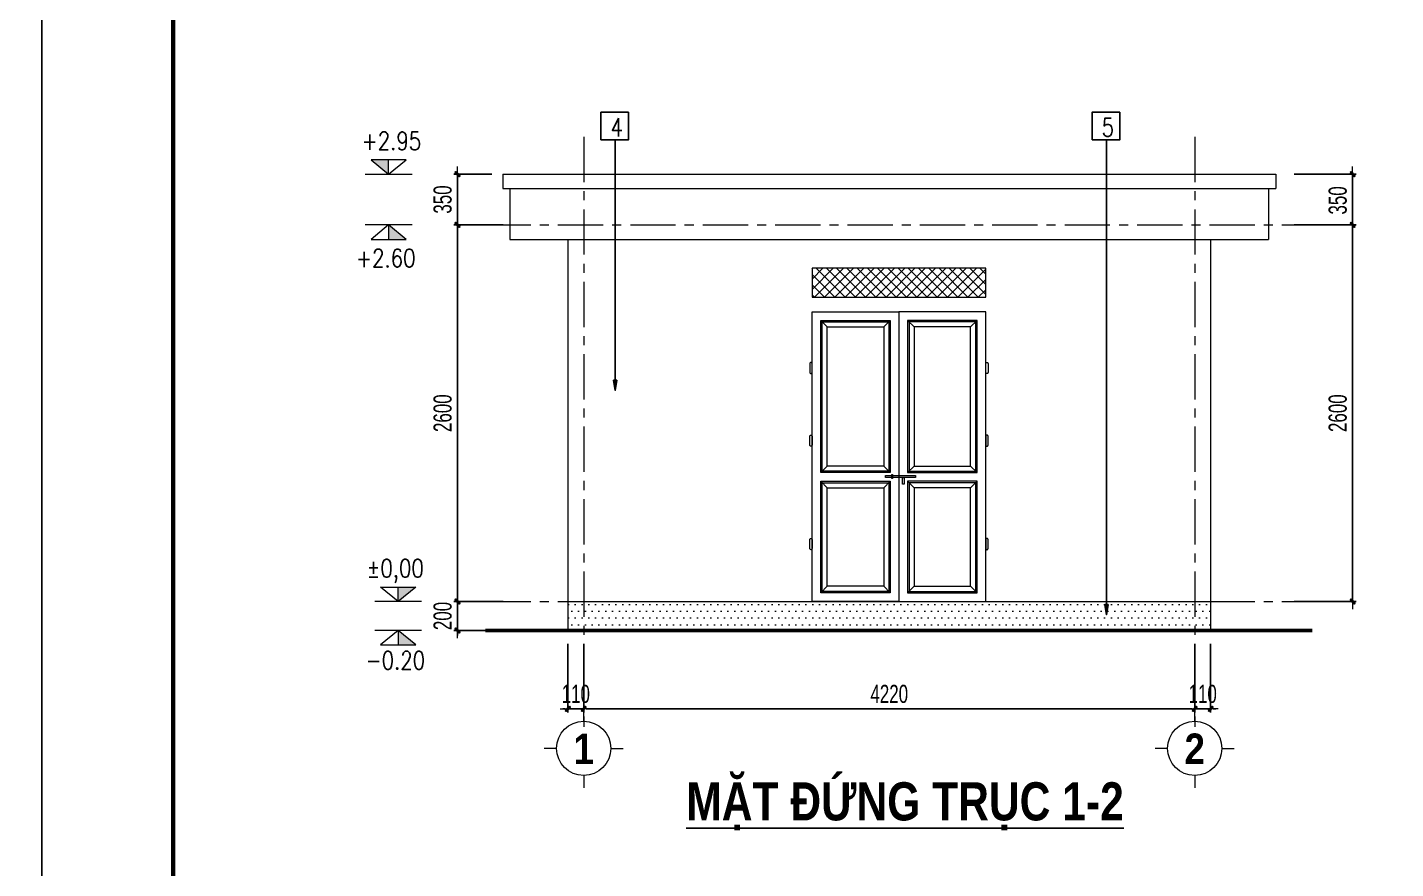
# Model space of a CAD drawing. Header units: millimetres. Extents: x 54880 to 178058, y 52937 to 130733.
# Drawn here: x 146209 to 155660, y 117238 to 123045 of the extents above; entities that cross this region are included whole.
import ezdxf
from ezdxf.enums import TextEntityAlignment as Align

# ---------------------------------------------------------------- set-up
doc = ezdxf.new("R2010")
doc.units = ezdxf.units.MM
doc.header["$LTSCALE"] = 250
doc.header["$MEASUREMENT"] = 0
doc.header["$PDMODE"] = 32
doc.linetypes.add('CENTER', pattern=[2, 1.25, -0.25, 0.25, -0.25])
doc.layers.get('Defpoints').update_dxf_attribs({"color": 1})
for name, color, linetype, lineweight in [('cat1', 30, 'Continuous', 50), ('EG Text2', 7, 'Continuous', 20), ('hatch1', 136, 'Continuous', 9), ('Khungten_LCDI', 7, 'Continuous', 5), ('KICHTHUOC', 8, 'Continuous', 20), ('LC Dim', 8, 'Continuous', 18), ('LC Hatch', 252, 'Continuous', 9), ('LC ISO', 153, 'Continuous', 13), ('LC Net manh', 239, 'Continuous', 5), ('LC Text1', 3, 'Continuous', 20), ('LC Text2', 7, 'Continuous', 25), ('manh2', 155, 'Continuous', 9), ('Text', 7, 'Continuous', 20), ('thay1', 63, 'Continuous', 20), ('TRUC', 251, 'CENTER', 5)]:
    doc.layers.add(name, color=color, linetype=linetype, lineweight=lineweight)
doc.layers.add('v-TEXT', color=7, linetype='Continuous')
doc.styles.add('HOATBIF', font='hoatbif.shx', dxfattribs={"width": 0.7})
doc.styles.add('Khungten', font='', dxfattribs={"width": 0.9, "height": 5000})
doc.styles.add('LC 1', font='')
doc.styles.add('LC3', font='', dxfattribs={"width": 0.8})
doc.styles.add('T1', font='Vnsimli.shx', dxfattribs={"width": 0.8})
doc.styles.add('Title', font='', dxfattribs={"width": 0.8})
doc.styles.get('Khungten').set_extended_font_data('.VnAvantH')
doc.styles.get('LC 1').set_extended_font_data('.VnAvantH', bold=True)
doc.styles.get('LC3').set_extended_font_data('.VnArialH', bold=True)
doc.styles.get('Title').set_extended_font_data('.VnBlackH')
doc.dimstyles.new('1-100(1-50)', dxfattribs={"dimscale": 50, "dimtxt": 2.5, "dimasz": 0.35, "dimexe": 0.5, "dimexo": 0, "dimgap": 0.8, "dimtad": 1, "dimdec": 0, "dimzin": 0, "dimdsep": 46, "dimtxsty": 'HOATBIF', "dimblk1": 'DOT', "dimblk2": 'DOT', "dimsah": 1, "dimcen": -1, "dimdle": 1, "dimclrd": 256, "dimclre": 256, "dimclrt": 4, "dimadec": 3, "dimazin": 2, "dimtfac": 0.333333, "dimtdec": 0, "dimtix": 1, "dimtmove": 2, "dimatfit": 3, "dimldrblk": 'DOT', "dimfxl": 1, "dimtvp": 0.833333, "dimtolj": 1, "dimtzin": 0, "dimarcsym": 0})
doc.dimstyles.new('1-141', dxfattribs={"dimscale": 140, "dimtxt": 2.5, "dimasz": 0.35, "dimexe": 0.5, "dimexo": 0, "dimgap": 0.8, "dimtad": 1, "dimdec": 0, "dimzin": 0, "dimdsep": 46, "dimtxsty": 'HOATBIF', "dimblk1": 'DOT', "dimblk2": 'DOT', "dimsah": 1, "dimcen": -1, "dimdle": 1, "dimclrd": 256, "dimclre": 256, "dimclrt": 4, "dimadec": 3, "dimazin": 2, "dimtfac": 0.333333, "dimtdec": 0, "dimtix": 1, "dimtmove": 2, "dimatfit": 3, "dimldrblk": 'DOT', "dimfxl": 1, "dimtvp": 0.833333, "dimtolj": 1, "dimtzin": 0, "dimarcsym": 0})

# ---------------------------------------------------------------- blocks, each defined once
blk = doc.blocks.new('DOT')
at = {"layer": 'LC Dim'}
blk.add_line((-3, 0), (3, 0), dxfattribs=at)
at = {"layer": 'LC Dim', "color": 4}
blk.add_line((-1, -1), (1, 1), dxfattribs=at)
blk.add_lwpolyline([(0.5, 1), (-1, -0.5), (-0.5, -1), (1, 0.5)], close=True, dxfattribs=at)
blk = doc.blocks.new('*D222')
at = {"layer": 'Defpoints', "color": 0, "transparency": 16777216}
for p in [(150052.1, 118788.9), (154272.1, 118788.9), (154272.1, 118340.9)]:
    blk.add_point(p, dxfattribs=at)
at = {"layer": 'LC Dim', "lineweight": -2, "transparency": 16777216}
for p, q in [((150052.1, 118788.9), (150052.1, 118315.9)), ((154272.1, 118788.9), (154272.1, 118315.9)), ((150069.6, 118340.9), (154254.6, 118340.9))]:
    blk.add_line(p, q, dxfattribs=at)
at = {"layer": 'LC Dim', "lineweight": -2, "transparency": 16777216, "xscale": 17.5, "yscale": 17.5, "zscale": 17.5, "rotation": 180}
blk.add_blockref('DOT', (150052.1, 118340.9), dxfattribs=at)
at = {"layer": 'LC Dim', "lineweight": -2, "transparency": 16777216, "xscale": 17.5, "yscale": 17.5, "zscale": 17.5}
blk.add_blockref('DOT', (154272.1, 118340.9), dxfattribs=at)
at = {"layer": 'LC Dim', "color": 4, "transparency": 16777216, "insert": (152162.1, 118443.4), "char_height": 125, "attachment_point": 5, "style": 'HOATBIF'}
blk.add_mtext('\\A1;4220', dxfattribs=at)
blk = doc.blocks.new('_Dot')
at = {"color": 0, "linetype": 'ByBlock', "lineweight": -2}
blk.add_line((-0.5, 0), (-1, 0), dxfattribs=at)
at = {"color": 0, "linetype": 'ByBlock', "const_width": 0.5}
blk.add_lwpolyline([(-0.25, 0, 1), (0.25, 0, 1)], format="xyb", close=True, dxfattribs=at)
blk = doc.blocks.new('TTRUC')
at = {"layer": 'LC ISO'}
for p, q in [((0, 6.95), (0, 10.13)), ((-6.95, 0), (-10.13, 0)), ((6.95, 0), (10.13, 0)), ((0, -6.95), (0, -10.13))]:
    blk.add_line(p, q, dxfattribs=at)
at = {"layer": 'LC Net manh'}
blk.add_circle((0, 0), 6.95, dxfattribs=at)
blk = doc.blocks.new('*D223')
at = {"layer": 'Defpoints', "color": 0, "transparency": 16777216}
for p in [(149180.1, 119081.9), (149495.6, 119081.9), (149495.6, 118881.9)]:
    blk.add_point(p, dxfattribs=at)
at = {"layer": 'LC Dim', "lineweight": -2, "transparency": 16777216}
for p, q in [((149495.6, 119081.9), (149155.1, 119081.9)), ((149180.1, 119099.4), (149180.1, 119116.9)), ((149180.1, 118881.9), (149180.1, 119081.9)), ((149495.6, 118881.9), (149155.1, 118881.9)), ((149180.1, 118864.4), (149180.1, 118846.9))]:
    blk.add_line(p, q, dxfattribs=at)
at = {"layer": 'LC Dim', "lineweight": -2, "transparency": 16777216, "xscale": 17.5, "yscale": 17.5, "zscale": 17.5}
for p, rotation in [((149180.1, 119081.9), 270), ((149180.1, 118881.9), 90)]:
    blk.add_blockref('DOT', p, dxfattribs=dict(at, rotation=rotation))
at = {"layer": 'LC Dim', "color": 4, "transparency": 16777216, "insert": (149077.6, 118981.9), "char_height": 125, "attachment_point": 5, "rotation": 90, "style": 'HOATBIF'}
blk.add_mtext('\\A1;200', dxfattribs=at)
blk = doc.blocks.new('*D224')
at = {"layer": 'Defpoints', "color": 0, "transparency": 16777216}
for p in [(149180.1, 121681.9), (149495.6, 121681.9), (149495.6, 119081.9)]:
    blk.add_point(p, dxfattribs=at)
at = {"layer": 'LC Dim', "lineweight": -2, "transparency": 16777216}
for p, q in [((149495.6, 121681.9), (149155.1, 121681.9)), ((149180.1, 119099.4), (149180.1, 121664.4)), ((149495.6, 119081.9), (149155.1, 119081.9))]:
    blk.add_line(p, q, dxfattribs=at)
at = {"layer": 'LC Dim', "lineweight": -2, "transparency": 16777216, "xscale": 17.5, "yscale": 17.5, "zscale": 17.5}
for p, rotation in [((149180.1, 121681.9), 90), ((149180.1, 119081.9), 270)]:
    blk.add_blockref('DOT', p, dxfattribs=dict(at, rotation=rotation))
at = {"layer": 'LC Dim', "color": 4, "transparency": 16777216, "insert": (149077.6, 120381.9), "char_height": 125, "attachment_point": 5, "rotation": 90, "style": 'HOATBIF'}
blk.add_mtext('\\A1;2600', dxfattribs=at)
blk = doc.blocks.new('*D233')
at = {"layer": 'Defpoints', "color": 0, "transparency": 16777216}
for p in [(149180.1, 122031.9), (149418.1, 122031.9), (149418.1, 121681.9)]:
    blk.add_point(p, dxfattribs=at)
at = {"layer": 'LC Dim', "lineweight": -2, "transparency": 16777216}
for p, q in [((149418.1, 122031.9), (149155.1, 122031.9)), ((149180.1, 121699.4), (149180.1, 122014.4)), ((149418.1, 121681.9), (149155.1, 121681.9))]:
    blk.add_line(p, q, dxfattribs=at)
at = {"layer": 'LC Dim', "lineweight": -2, "transparency": 16777216, "xscale": 17.5, "yscale": 17.5, "zscale": 17.5}
for p, rotation in [((149180.1, 122031.9), 90), ((149180.1, 121681.9), 270)]:
    blk.add_blockref('DOT', p, dxfattribs=dict(at, rotation=rotation))
at = {"layer": 'LC Dim', "color": 4, "transparency": 16777216, "insert": (149077.6, 121856.9), "char_height": 125, "attachment_point": 5, "rotation": 90, "style": 'HOATBIF'}
blk.add_mtext('\\A1;350', dxfattribs=at)
blk = doc.blocks.new('TIEUDE1')
at = {"layer": 'LC Text2', "color": 7, "style": 'LC 1'}
blk.add_attdef('TIªU§Ò', text='', height=5, dxfattribs=at).set_placement((0, 0), align=Align.BOTTOM_CENTER)
blk.add_attdef('TL', text='', height=3, dxfattribs=at).set_placement((0, -2), align=Align.TOP_CENTER)
blk = doc.blocks.new('*D241')
at = {"layer": 'Defpoints', "color": 0, "transparency": 16777216}
for p in [(149942.1, 118788.9), (150052.1, 118788.9), (150052.1, 118340.9)]:
    blk.add_point(p, dxfattribs=at)
at = {"layer": 'LC Dim', "lineweight": -2, "transparency": 16777216}
for p, q in [((149942.1, 118788.9), (149942.1, 118315.9)), ((150052.1, 118788.9), (150052.1, 118315.9)), ((149924.6, 118340.9), (149907.1, 118340.9)), ((149942.1, 118340.9), (150052.1, 118340.9)), ((150069.6, 118340.9), (150087.1, 118340.9))]:
    blk.add_line(p, q, dxfattribs=at)
at = {"layer": 'LC Dim', "lineweight": -2, "transparency": 16777216, "xscale": 17.5, "yscale": 17.5, "zscale": 17.5}
blk.add_blockref('DOT', (149942.1, 118340.9), dxfattribs=at)
at = {"layer": 'LC Dim', "lineweight": -2, "transparency": 16777216, "xscale": 17.5, "yscale": 17.5, "zscale": 17.5, "rotation": 180}
blk.add_blockref('DOT', (150052.1, 118340.9), dxfattribs=at)
at = {"layer": 'LC Dim', "color": 4, "transparency": 16777216, "insert": (149997.1, 118443.4), "char_height": 125, "attachment_point": 5, "style": 'HOATBIF'}
blk.add_mtext('\\A1;110', dxfattribs=at)
blk = doc.blocks.new('*D242')
at = {"layer": 'Defpoints', "color": 0, "transparency": 16777216}
for p in [(154272.1, 118788.9), (154382.1, 118788.9), (154382.1, 118340.9)]:
    blk.add_point(p, dxfattribs=at)
at = {"layer": 'LC Dim', "lineweight": -2, "transparency": 16777216}
for p, q in [((154272.1, 118788.9), (154272.1, 118315.9)), ((154382.1, 118788.9), (154382.1, 118315.9)), ((154254.6, 118340.9), (154237.1, 118340.9)), ((154272.1, 118340.9), (154382.1, 118340.9)), ((154399.6, 118340.9), (154417.1, 118340.9))]:
    blk.add_line(p, q, dxfattribs=at)
at = {"layer": 'LC Dim', "lineweight": -2, "transparency": 16777216, "xscale": 17.5, "yscale": 17.5, "zscale": 17.5}
blk.add_blockref('DOT', (154272.1, 118340.9), dxfattribs=at)
at = {"layer": 'LC Dim', "lineweight": -2, "transparency": 16777216, "xscale": 17.5, "yscale": 17.5, "zscale": 17.5, "rotation": 180}
blk.add_blockref('DOT', (154382.1, 118340.9), dxfattribs=at)
at = {"layer": 'LC Dim', "color": 4, "transparency": 16777216, "insert": (154327.1, 118443.4), "char_height": 125, "attachment_point": 5, "style": 'HOATBIF'}
blk.add_mtext('\\A1;110', dxfattribs=at)
blk = doc.blocks.new('*D230')
at = {"layer": 'Defpoints', "color": 0, "transparency": 16777216}
for p in [(154957.8, 121681.9), (155362.6, 121681.9), (154957.8, 119081.9)]:
    blk.add_point(p, dxfattribs=at)
at = {"layer": 'LC Dim', "lineweight": -2, "transparency": 16777216}
for p, q in [((154957.8, 121681.9), (155387.6, 121681.9)), ((155362.6, 119099.4), (155362.6, 121664.4)), ((154957.8, 119081.9), (155387.6, 119081.9))]:
    blk.add_line(p, q, dxfattribs=at)
at = {"layer": 'LC Dim', "lineweight": -2, "transparency": 16777216, "xscale": 17.5, "yscale": 17.5, "zscale": 17.5}
for p, rotation in [((155362.6, 121681.9), 90), ((155362.6, 119081.9), 270)]:
    blk.add_blockref('DOT', p, dxfattribs=dict(at, rotation=rotation))
at = {"layer": 'LC Dim', "color": 4, "transparency": 16777216, "insert": (155260.1, 120381.9), "char_height": 125, "attachment_point": 5, "rotation": 90, "style": 'HOATBIF'}
blk.add_mtext('\\A1;2600', dxfattribs=at)
blk = doc.blocks.new('*D327')
at = {"layer": 'Defpoints', "color": 0, "ltscale": 2, "transparency": 16777216}
for p in [(154957.8, 122031.9), (155362.6, 122031.9), (154957.8, 121681.9)]:
    blk.add_point(p, dxfattribs=at)
at = {"layer": 'LC Dim', "lineweight": -2, "ltscale": 2, "transparency": 16777216}
for p, q in [((154957.8, 122031.9), (155387.6, 122031.9)), ((155362.6, 121699.4), (155362.6, 122014.4)), ((154957.8, 121681.9), (155387.6, 121681.9))]:
    blk.add_line(p, q, dxfattribs=at)
at = {"layer": 'LC Dim', "lineweight": -2, "ltscale": 2, "transparency": 16777216, "xscale": 17.5, "yscale": 17.5, "zscale": 17.5}
for p, rotation in [((155362.6, 122031.9), 90), ((155362.6, 121681.9), 270)]:
    blk.add_blockref('DOT', p, dxfattribs=dict(at, rotation=rotation))
at = {"layer": 'LC Dim', "color": 4, "ltscale": 2, "transparency": 16777216, "insert": (155260.1, 121850.7), "char_height": 125, "attachment_point": 5, "rotation": 90, "style": 'HOATBIF'}
blk.add_mtext('\\A1;350', dxfattribs=at)
blk = doc.blocks.new('Caodo1')
at = {"layer": 'LC Text1'}
blk.add_hatch(color=4, dxfattribs=at).paths.add_polyline_path([(0, 200), (0, 0), (243, 200)])
at = {"layer": 'LC Text1', "color": 4}
for p, q in [((0, 0), (0, 200)), ((324, 0), (-324, 0))]:
    blk.add_line(p, q, dxfattribs=at)
blk.add_lwpolyline([(-243, 200), (243, 200), (0, 0), (0, 0)], close=True, dxfattribs=at)
at = {"layer": 'LC Text1', "color": 4, "style": 'T1', "width": 0.8}
blk.add_attdef('%%P0,00', text='', height=250, dxfattribs=at).set_placement((-39, 460), align=Align.MIDDLE_CENTER)
blk = doc.blocks.new('lcdi fix A2')
at = {"layer": 'Defpoints', "lineweight": 0}
blk.add_lwpolyline([(0, -210), (0, 210), (593.94, 210), (593.94, -210)], close=True, dxfattribs=at)
at = {"layer": 'Khungten_LCDI', "color": 5, "lineweight": 60}
blk.add_lwpolyline([(16.97, -207.17), (16.97, 207.17), (591.11, 207.17), (591.11, -207.17)], close=True, dxfattribs=at)
at = {"color": 7, "style": 'Khungten', "width": 0.8}
for tag, p in [('REVISION', (580.1, -168.13)), ('NGAYHT', (580.57, -176.77))]:
    blk.add_attdef(tag, text='', height=2, dxfattribs=at).set_placement(p, align=Align.CENTER)
at = {"layer": 'LC Text1', "style": 'Title', "width": 1.485915}
for tag, p, p2 in [('TENBANVE1', (554.24, -149.53), (588.5, -149.53)), ('TENBANVE2', (554.24, -156.3), (588.5, -156.3))]:
    blk.add_attdef(tag, text='', height=2.5, dxfattribs=at).set_placement(p, p2, align=Align.FIT)
at = {"layer": 'LC Text1', "style": 'Title', "width": 0.7}
blk.add_attdef('SOBANVE', text='', height=2.5, dxfattribs=at).set_placement((580.73, -199.63), align=Align.CENTER)

msp = doc.modelspace()

# ---------------------------------------------------------------- hatches: boundary and pattern name
at = {"layer": 'hatch1'}
h = msp.add_hatch(dxfattribs=at)
h.set_pattern_fill('ANSI37', color=256, scale=400, style=0)
h.set_pattern_definition([(45, (-3196540.95, -15678.587), (-35.35533906, 35.35533906), []), (135, (-3196540.95, -15678.587), (-35.35533906, -35.35533906), [])])
h.paths.add_polyline_path([(152829, 121381.9), (151629, 121381.9), (151629, 121181.9), (152829, 121181.9)])
at = {"layer": 'LC Hatch', "ltscale": 2}
h = msp.add_hatch(dxfattribs=at)
h.set_pattern_fill('DOTS', color=8, scale=750)
h.set_pattern_definition([(0, (-34436.56, -141.258), (23.4375, 46.875), [0, -46.875])])
h.paths.add_polyline_path([(154382.1, 119081.9), (149942.1, 119081.9), (149942.1, 118881.9), (154382.1, 118881.9)])

# ---------------------------------------------------------------- linework, layer by layer
at = {"layer": 'cat1'}
msp.add_line((149374, 118881.9), (155084.1, 118881.9), dxfattribs=at)
at = {"layer": 'Defpoints', "lineweight": 0, "elevation": 0}
msp.add_lwpolyline([(104309.1, 101033.3), (104309.1, 130733.3), (146309.1, 130733.3), (146309.1, 101033.3)], close=True, dxfattribs=at)
at = {"layer": 'manh2'}
for p, q in [((151689, 121022.2), (151734, 120977.2)), ((152169, 121022.2), (152124, 120977.2)), ((152289, 121022.2), (152334, 120977.2)), ((152769, 121022.2), (152724, 120977.2)), ((151689, 119972.2), (151734, 120017.2)), ((152169, 119972.2), (152124, 120017.2)), ((152289, 119972.2), (152334, 120017.2)), ((152769, 119972.2), (152724, 120017.2)), ((151689, 119912.2), (151734, 119867.2)), ((152169, 119912.2), (152124, 119867.2)), ((152289, 119912.2), (152334, 119867.2)), ((152769, 119912.2), (152724, 119867.2)), ((151689, 119141.9), (151734, 119186.9)), ((152169, 119141.9), (152124, 119186.9)), ((152289, 119141.9), (152334, 119186.9)), ((152769, 119141.9), (152724, 119186.9))]:
    msp.add_line(p, q, dxfattribs=at)
at = {"layer": 'manh2', "elevation": 0}
for points in [[(151699, 121012.2), (152159, 121012.2), (152159, 119982.2), (151699, 119982.2)], [(151734, 120977.2), (152124, 120977.2), (152124, 120017.2), (151734, 120017.2)], [(152759, 121012.2), (152299, 121012.2), (152299, 119982.2), (152759, 119982.2)], [(152724, 120977.2), (152334, 120977.2), (152334, 120017.2), (152724, 120017.2)], [(152180, 119957.8), (152185.6, 119957.8), (152185.6, 119929.9), (152180, 119929.9)], [(152253.6, 119937.2), (152265, 119937.2), (152265, 119892.3), (152253.6, 119892.3)], [(151699, 119902.2), (152159, 119902.2), (152159, 119151.9), (151699, 119151.9)], [(151734, 119867.2), (152124, 119867.2), (152124, 119186.9), (151734, 119186.9)], [(152759, 119902.2), (152299, 119902.2), (152299, 119151.9), (152759, 119151.9)], [(152724, 119867.2), (152334, 119867.2), (152334, 119186.9), (152724, 119186.9)]]:
    msp.add_lwpolyline(points, close=True, dxfattribs=at)
at = {"layer": 'manh2', "linetype": 'Continuous', "elevation": 0}
for points in [[(151621.3, 120655.1), (151621.3, 120655.1, 0.414214), (151629, 120662.9), (151629, 120724.8, 0.414214), (151621.3, 120732.6), (151621.3, 120732.6, 0.414214), (151613.5, 120724.8), (151613.5, 120662.9, 0.414214)], [(152836.8, 120655.1), (152836.8, 120655.1, -0.414214), (152829, 120662.9), (152829, 120724.8, -0.414214), (152836.8, 120732.6), (152836.8, 120732.6, -0.414214), (152844.5, 120724.8), (152844.5, 120662.9, -0.414214)], [(151621.3, 120231.1), (151621.3, 120231.1, -0.414214), (151629, 120223.4), (151629, 120161.4, -0.414214), (151621.3, 120153.7), (151621.3, 120153.7, -0.414214), (151613.5, 120161.4), (151613.5, 120223.4, -0.414214)], [(152836.8, 120231.1), (152836.8, 120231.1, 0.414214), (152829, 120223.4), (152829, 120161.4, 0.414214), (152836.8, 120153.7), (152836.8, 120153.7, 0.414214), (152844.5, 120161.4), (152844.5, 120223.4, 0.414214)], [(151621.3, 119517), (151621.3, 119517, -0.414214), (151629, 119509.2), (151629, 119447.3, -0.414214), (151621.3, 119439.6), (151621.3, 119439.6, -0.414214), (151613.5, 119447.3), (151613.5, 119509.2, -0.414214)], [(152836.8, 119517), (152836.8, 119517, 0.414214), (152829, 119509.2), (152829, 119447.3, 0.414214), (152836.8, 119439.6), (152836.8, 119439.6, 0.414214), (152844.5, 119447.3), (152844.5, 119509.2, 0.414214)]]:
    msp.add_lwpolyline(points, format="xyb", close=True, dxfattribs=at)
at = {"layer": 'manh2', "elevation": 0}
for points in [[(152180, 119937.2), (152136.1, 119937.2), (152136.1, 119950.7), (152180, 119950.7)], [(152185.6, 119950.7), (152343.6, 119950.7), (152343.6, 119937.2), (152185.6, 119937.2)]]:
    msp.add_lwpolyline(points, dxfattribs=at)
at = {"layer": 'thay1', "ltscale": 2}
for p, q in [((149492.1, 122031.9), (149492.1, 121931.9)), ((149492.1, 122031.9), (154832.1, 122031.9)), ((154832.1, 122031.9), (154832.1, 121931.9)), ((149492.1, 121931.9), (154832.1, 121931.9)), ((149542.1, 121931.9), (149542.1, 121581.9)), ((154782.1, 121931.9), (154782.1, 121581.9)), ((149542.1, 121581.9), (154782.1, 121581.9)), ((149942.1, 121581.9), (149942.1, 118881.9)), ((154382.1, 121581.9), (154382.1, 118881.9))]:
    msp.add_line(p, q, dxfattribs=at)
at = {"layer": 'thay1'}
msp.add_line((149942.1, 119081.9), (154382.1, 119081.9), dxfattribs=at)
at = {"layer": 'thay1', "elevation": 0}
for points in [[(151629, 121181.9), (152829, 121181.9), (152829, 121381.9), (151629, 121381.9)], [(151629, 121082.2), (152229, 121082.2), (152229, 119081.9), (151629, 119081.9)], [(151689, 119912.2), (152169, 119912.2), (152169, 119141.9), (151689, 119141.9)], [(152769, 119912.2), (152289, 119912.2), (152289, 119141.9), (152769, 119141.9)]]:
    msp.add_lwpolyline(points, close=True, dxfattribs=at)
for points in [[(152229, 119937.2), (152229, 119081.9), (152829, 119081.9), (152829, 121082.2), (152229, 121082.2), (152229, 119950.7)], [(152132, 119972.2), (151689, 119972.2), (151689, 121022.2), (152169, 121022.2), (152169, 119972.2), (152132, 119972.2)], [(152769, 121022.2), (152289, 121022.2), (152289, 119972.2), (152769, 119972.2), (152769, 121022.2), (152732, 121022.2)]]:
    msp.add_lwpolyline(points, dxfattribs=at)
at = {"layer": 'TRUC'}
for p, q in [((150052.1, 122289), (150052.1, 118215.9)), ((154272.1, 122289), (154272.1, 118215.9)), ((149374, 121681.9), (155084.1, 121681.9)), ((149374, 119081.9), (155084.1, 119081.9))]:
    msp.add_line(p, q, dxfattribs=at)
at = {"layer": 'v-TEXT'}
for points in [[(150170.6, 122268.4), (150361, 122268.4), (150361, 122458.8), (150170.6, 122458.8)], [(153563.5, 122268.4), (153753.8, 122268.4), (153753.8, 122458.8), (153563.5, 122458.8)]]:
    msp.add_lwpolyline(points, close=True, dxfattribs=at)

# ---------------------------------------------------------------- block references
at = {"layer": 'EG Text2', "xscale": 53.45454206918703, "yscale": 53.45454206918703, "zscale": 53.45454206918703}
msp.add_blockref('lcdi fix A2', (146309.1, 119507.8, 0), dxfattribs=at)
at = {"layer": 'KICHTHUOC'}
ref = msp.add_blockref('Caodo1', (148704.1, 122031.9), dxfattribs=dict(at, xscale=-0.5, yscale=0.5, zscale=0.5))
ref.add_attrib('%%P0,00', '+2.95', dxfattribs={"layer": 'Text', "height": 125, "style": 'T1', "width": 0.8}).set_placement((148723.6, 122261.7), align=Align.MIDDLE_CENTER)
ref = msp.add_blockref('Caodo1', (148704.1, 121681.9), dxfattribs=dict(at, xscale=-0.5, yscale=0.5, zscale=0.5, rotation=180))
ref.add_attrib('%%P0,00', '+2.60', dxfattribs={"layer": 'Text', "height": 125, "style": 'T1', "width": 0.8}).set_placement((148684.5, 121452.2), align=Align.MIDDLE_CENTER)
at = {"layer": 'LC ISO', "xscale": 26.93692599504913, "yscale": 26.93692599504913, "zscale": 26.93692599504913}
for p in [(150052.1, 118068), (154272.1, 118068)]:
    msp.add_blockref('TTRUC', p, dxfattribs=at)
at = {"layer": 'LC Text1'}
ref = msp.add_blockref('Caodo1', (148770, 119081.9, 0), dxfattribs=dict(at, xscale=0.5, yscale=0.5, zscale=0.5))
ref.add_attrib('%%P0,00', '%%p0,00', dxfattribs={"layer": 'LC Text2', "height": 125, "style": 'T1', "width": 0.8}).set_placement((148750.5, 119311.7, 0), align=Align.MIDDLE_CENTER)
ref = msp.add_blockref('Caodo1', (148770, 118881.9, 0), dxfattribs=dict(at, xscale=-0.5, yscale=0.5, zscale=0.5, rotation=180))
ref.add_attrib('%%P0,00', '-0.20', dxfattribs={"layer": 'LC Text2', "height": 125, "style": 'T1', "width": 0.8}).set_placement((148750.5, 118676, 0), align=Align.MIDDLE_CENTER)
at = {"layer": 'LC Text2'}
ref = msp.add_blockref('TIEUDE1', (152271.1, 117491.7), dxfattribs=dict(at, xscale=53.45454406838512, yscale=53.45454406838512, zscale=53.45454406838512))
ref.add_attrib('TIªU§Ò', '%%UmÆt ®øng trôc 1-2', dxfattribs={"color": 7, "height": 263.232, "style": 'LC3', "width": 0.8}).set_placement((152271.1, 117491.7), align=Align.BOTTOM_CENTER)

# ---------------------------------------------------------------- texts
at = {"layer": 'LC Text1', "ltscale": 0.2, "style": 'LC 1', "width": 0.9}
for s, p in [('1', (150052.1, 117896.4)), ('2', (154272.1, 117896.4))]:
    msp.add_text(s, height=210.9, dxfattribs=at).set_placement(p, align=Align.BOTTOM_CENTER)
at = {"layer": 'v-TEXT', "char_height": 125, "attachment_point": 1, "style": 'T1'}
for s, insert in [('4', (150236.8, 122417.4)), ('5', (153629.6, 122417.4))]:
    msp.add_mtext(s, dxfattribs=dict(at, insert=insert))

# ---------------------------------------------------------------- dimensions: what is measured, and where the dimension line sits
at = {"layer": 'LC Dim'}
for base, p1, p2, picture, middle in [((149180.1, 122031.9), (149418.1, 121681.9), (149418.1, 122031.9), '*D233', (149077.6, 121856.9)), ((149180.1, 121681.9), (149495.6, 119081.9), (149495.6, 121681.9), '*D224', (149077.6, 120381.9)), ((155362.6, 121681.9), (154957.8, 119081.9), (154957.8, 121681.9), '*D230', (155260.1, 120381.9)), ((149180.1, 119081.9), (149495.6, 118881.9), (149495.6, 119081.9), '*D223', (149077.6, 118981.9))]:
    dim = msp.add_linear_dim(base=base, p1=p1, p2=p2, angle=90, dimstyle='1-100(1-50)', dxfattribs=at)
    dim.commit()
    dim.dimension.update_dxf_attribs({"geometry": picture, "text_midpoint": middle})
at = {"layer": 'LC Dim', "ltscale": 2}
dim = msp.add_linear_dim(base=(155362.6, 122031.9), p1=(154957.8, 121681.9), p2=(154957.8, 122031.9), angle=90, dimstyle='1-100(1-50)', dxfattribs=at)
dim.commit()
dim.dimension.update_dxf_attribs({"geometry": '*D327', "text_midpoint": (155260.1, 121850.7), "dimtype": 160})
at = {"layer": 'LC Dim'}
for base, p1, p2, picture, middle in [((150052.1, 118340.9), (149942.1, 118788.9), (150052.1, 118788.9), '*D241', (149997.1, 118443.4)), ((154272.1, 118340.9), (150052.1, 118788.9), (154272.1, 118788.9), '*D222', (152162.1, 118443.4)), ((154382.1, 118340.9), (154272.1, 118788.9), (154382.1, 118788.9), '*D242', (154327.1, 118443.4))]:
    dim = msp.add_linear_dim(base=base, p1=p1, p2=p2, dimstyle='1-100(1-50)', dxfattribs=at)
    dim.commit()
    dim.dimension.update_dxf_attribs({"geometry": picture, "text_midpoint": middle})

# ---------------------------------------------------------------- leaders
for points in [[(150269.2, 120539.5), (150269.2, 122268.4)], [(153662, 118990.8), (153662, 122268.4)]]:
    msp.add_leader(points, dimstyle='1-141', override={"dimasz": 0.5, "dimldrblk": 'ClosedBlank'}, dxfattribs=at)

doc.saveas('drawing.dxf')
